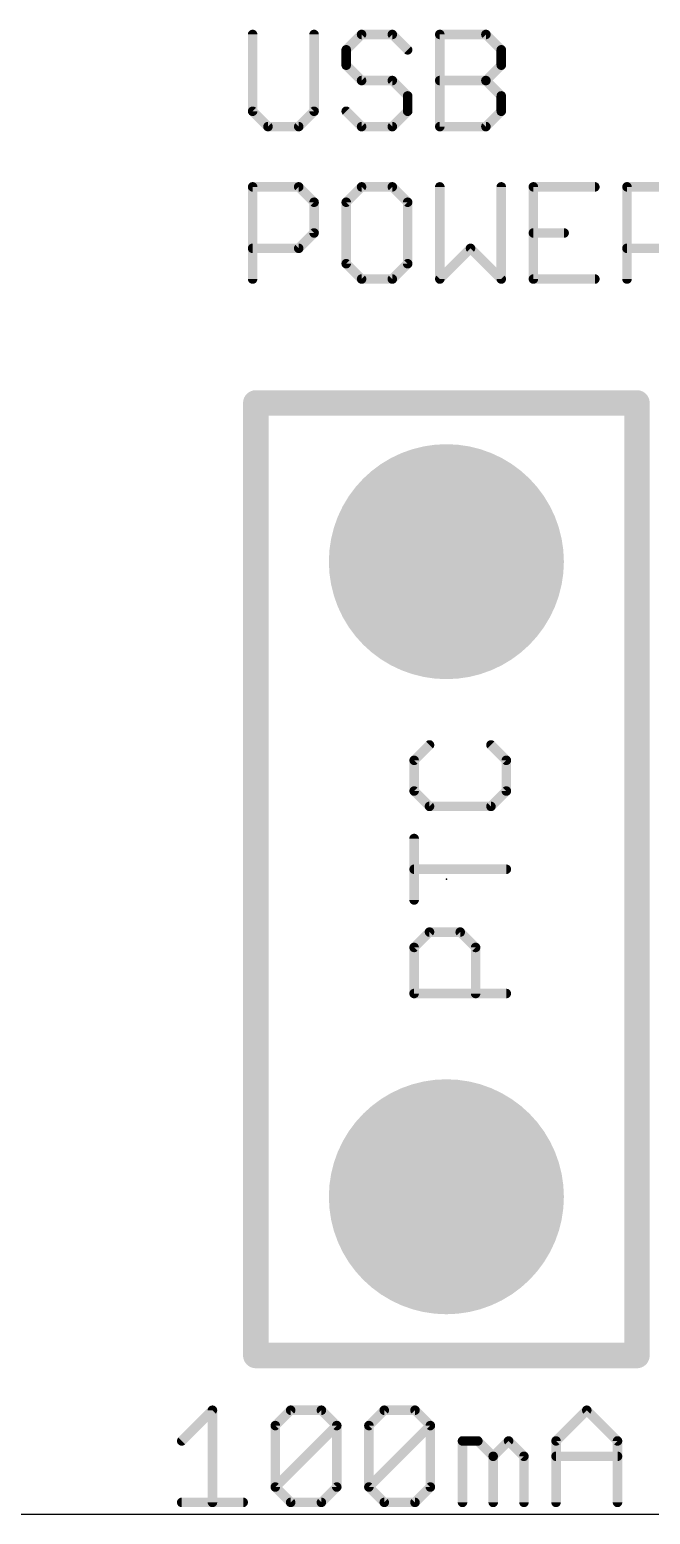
# Model space of a CAD drawing. Extents: x -2.2 to 51.7, y -0.4 to 51.
# Drawn here: x 5.88 to 10.84, y 0 to 11.88 of the extents above; entities that cross this region are included whole.
import ezdxf

# ---------------------------------------------------------------- set-up
doc = ezdxf.new("R2010")
doc.units = 0
for name, color, linetype in [('17', 94, 'CONTINUOUS'), ('20', 178, 'CONTINUOUS'), ('21', 250, 'CONTINUOUS'), ('23', 178, 'CONTINUOUS'), ('25', 250, 'CONTINUOUS'), ('27', 250, 'CONTINUOUS')]:
    doc.layers.add(name, color=color, linetype=linetype)

# ---------------------------------------------------------------- blocks, each defined once
blk = doc.blocks.new('ROUNDP')
at = {"const_width": 0.5}
blk.add_lwpolyline([(0, -0.25, 1), (0, 0.25, 1), (0, -0.25)], format="xyb", dxfattribs=at)

msp = doc.modelspace()

# ---------------------------------------------------------------- linework, layer by layer
at = {"layer": '20'}
msp.add_line((0, 0), (49.53, 0), dxfattribs=at)
at = {"layer": '21'}
for points, const_width in [([(8.5429, 11.8236, 1), (8.5159, 11.8505)], 0.0381), ([(7.6772, 11.837, 1), (7.6391, 11.837)], 0.0381), ([(8.1686, 11.837, 1), (8.1305, 11.837)], 0.0381), ([(8.5294, 11.8561, 1), (8.5294, 11.818)], 0.0381), ([(8.7886, 11.8505, 1), (8.7617, 11.8236)], 0.0381), ([(8.7751, 11.818, 1), (8.7751, 11.8561)], 0.0381), ([(9.174, 11.837, 1), (9.1359, 11.837)], 0.0381), ([(9.1549, 11.8561, 1), (9.1549, 11.818)], 0.0381), ([(9.537, 11.8505, 1), (9.5101, 11.8236)], 0.0381), ([(9.5235, 11.818, 1), (9.5235, 11.8561)], 0.0381), ([(8.4256, 11.7142, 1), (8.3875, 11.7142)], 0.0381), ([(8.393, 11.7276, 1), (8.42, 11.7007)], 0.0381), ([(8.8845, 11.7007, 1), (8.9115, 11.7276)], 0.0381), ([(9.6655, 11.7142, 1), (9.6274, 11.7142)], 0.0381), ([(9.6329, 11.7007, 1), (9.6599, 11.7276)], 0.0381), ([(8.42, 11.6048, 1), (8.393, 11.5778)], 0.0381), ([(8.3875, 11.5913, 1), (8.4256, 11.5913)], 0.0381), ([(9.6274, 11.5913, 1), (9.6655, 11.5913)], 0.0381), ([(9.6599, 11.5778, 1), (9.6329, 11.6048)], 0.0381), ([(8.5294, 11.4875, 1), (8.5294, 11.4494)], 0.0381), ([(8.5159, 11.4549, 1), (8.5429, 11.4819)], 0.0381), ([(8.7886, 11.4819, 1), (8.7617, 11.4549)], 0.0381), ([(8.7751, 11.4494, 1), (8.7751, 11.4875)], 0.0381), ([(9.1549, 11.4875, 1), (9.1549, 11.4494)], 0.0381), ([(9.537, 11.4819, 1), (9.5101, 11.4549)], 0.0381), ([(9.5101, 11.4819, 1), (9.537, 11.4549)], 0.0381), ([(9.5235, 11.4494, 1), (9.5235, 11.4875)], 0.0381), ([(8.917, 11.3455, 1), (8.8789, 11.3455)], 0.0381), ([(8.8845, 11.3321, 1), (8.9115, 11.359)], 0.0381), ([(9.6655, 11.3455, 1), (9.6274, 11.3455)], 0.0381), ([(9.6329, 11.3321, 1), (9.6599, 11.359)], 0.0381), ([(7.6716, 11.2361, 1), (7.6446, 11.2092)], 0.0381), ([(7.6391, 11.2227, 1), (7.6772, 11.2227)], 0.0381), ([(8.1305, 11.2227, 1), (8.1686, 11.2227)], 0.0381), ([(8.1631, 11.2092, 1), (8.1361, 11.2361)], 0.0381), ([(8.42, 11.2361, 1), (8.393, 11.2092)], 0.0381), ([(8.8789, 11.2227, 1), (8.917, 11.2227)], 0.0381), ([(8.9115, 11.2092, 1), (8.8845, 11.2361)], 0.0381), ([(9.6274, 11.2227, 1), (9.6655, 11.2227)], 0.0381), ([(9.6599, 11.2092, 1), (9.6329, 11.2361)], 0.0381), ([(7.781, 11.1189, 1), (7.781, 11.0808)], 0.0381), ([(7.7675, 11.0863, 1), (7.7944, 11.1133)], 0.0381), ([(8.0132, 11.1133, 1), (8.0402, 11.0863)], 0.0381), ([(8.0267, 11.0808, 1), (8.0267, 11.1189)], 0.0381), ([(8.5294, 11.1189, 1), (8.5294, 11.0808)], 0.0381), ([(8.5159, 11.0863, 1), (8.5429, 11.1133)], 0.0381), ([(8.7617, 11.1133, 1), (8.7886, 11.0863)], 0.0381), ([(8.7751, 11.0808, 1), (8.7751, 11.1189)], 0.0381), ([(9.1549, 11.1189, 1), (9.1549, 11.0808)], 0.0381), ([(9.1359, 11.0998, 1), (9.174, 11.0998)], 0.0381), ([(9.5101, 11.1133, 1), (9.537, 11.0863)], 0.0381), ([(9.5235, 11.0808, 1), (9.5235, 11.1189)], 0.0381), ([(7.6581, 10.6369, 1), (7.6581, 10.5988)], 0.0381), ([(7.6772, 10.6178, 1), (7.6391, 10.6178)], 0.0381), ([(8.0402, 10.6313, 1), (8.0132, 10.6044)], 0.0381), ([(8.0267, 10.5988, 1), (8.0267, 10.6369)], 0.0381), ([(8.5294, 10.6369, 1), (8.5294, 10.5988)], 0.0381), ([(8.5429, 10.6044, 1), (8.5159, 10.6313)], 0.0381), ([(8.7886, 10.6313, 1), (8.7617, 10.6044)], 0.0381), ([(8.7751, 10.5988, 1), (8.7751, 10.6369)], 0.0381), ([(9.174, 10.6178, 1), (9.1359, 10.6178)], 0.0381), ([(9.6655, 10.6178, 1), (9.6274, 10.6178)], 0.0381), ([(9.9033, 10.6369, 1), (9.9033, 10.5988)], 0.0381), ([(9.9224, 10.6178, 1), (9.8843, 10.6178)], 0.0381), ([(10.3948, 10.5988, 1), (10.3948, 10.6369)], 0.0381), ([(10.6708, 10.6178, 1), (10.6327, 10.6178)], 0.0381), ([(10.6518, 10.6369, 1), (10.6518, 10.5988)], 0.0381), ([(8.1686, 10.495, 1), (8.1305, 10.495)], 0.0381), ([(8.1361, 10.4815, 1), (8.1631, 10.5084)], 0.0381), ([(8.4256, 10.495, 1), (8.3875, 10.495)], 0.0381), ([(8.393, 10.5084, 1), (8.42, 10.4815)], 0.0381), ([(8.917, 10.495, 1), (8.8789, 10.495)], 0.0381), ([(8.8845, 10.4815, 1), (8.9115, 10.5084)], 0.0381), ([(8.1305, 10.2492, 1), (8.1686, 10.2492)], 0.0381), ([(8.1631, 10.2357, 1), (8.1361, 10.2627)], 0.0381), ([(9.9033, 10.2683, 1), (9.9033, 10.2302)], 0.0381), ([(10.1491, 10.2302, 1), (10.1491, 10.2683)], 0.0381), ([(7.6581, 10.1454, 1), (7.6581, 10.1073)], 0.0381), ([(8.0132, 10.1398, 1), (8.0402, 10.1129)], 0.0381), ([(8.0267, 10.1073, 1), (8.0267, 10.1454)], 0.0381), ([(9.4141, 10.1398, 1), (9.3872, 10.1129)], 0.0381), ([(9.4141, 10.1129, 1), (9.3872, 10.1398)], 0.0381), ([(10.6518, 10.1454, 1), (10.6518, 10.1073)], 0.0381), ([(8.42, 10.0169, 1), (8.393, 9.99)], 0.0381), ([(8.3875, 10.0035, 1), (8.4256, 10.0035)], 0.0381), ([(8.8789, 10.0035, 1), (8.917, 10.0035)], 0.0381), ([(8.9115, 9.99, 1), (8.8845, 10.0169)], 0.0381), ([(7.6391, 9.8806, 1), (7.6772, 9.8806)], 0.0381), ([(8.5294, 9.8997, 1), (8.5294, 9.8616)], 0.0381), ([(8.5159, 9.8671, 1), (8.5429, 9.8941)], 0.0381), ([(8.7617, 9.8941, 1), (8.7886, 9.8671)], 0.0381), ([(8.7751, 9.8616, 1), (8.7751, 9.8997)], 0.0381), ([(9.1415, 9.8941, 1), (9.1684, 9.8671)], 0.0381), ([(9.1359, 9.8806, 1), (9.174, 9.8806)], 0.0381), ([(9.6274, 9.8806, 1), (9.6655, 9.8806)], 0.0381), ([(9.6329, 9.8671, 1), (9.6599, 9.8941)], 0.0381), ([(9.9033, 9.8997, 1), (9.9033, 9.8616)], 0.0381), ([(9.8843, 9.8806, 1), (9.9224, 9.8806)], 0.0381), ([(10.3948, 9.8616, 1), (10.3948, 9.8997)], 0.0381), ([(10.6327, 9.8806, 1), (10.6708, 9.8806)], 0.0381), ([(7.7343, 8.89, 1), (7.6327, 8.89)], 0.1016), ([(7.6835, 8.9408, 1), (7.6835, 8.8392)], 0.1016), ([(10.7823, 8.89, 1), (10.6807, 8.89)], 0.1016), ([(10.7315, 8.8392, 1), (10.7315, 8.9408)], 0.1016), ([(7.6835, 1.3208, 1), (7.6835, 1.2192)], 0.1016), ([(7.6327, 1.27, 1), (7.7343, 1.27)], 0.1016), ([(10.6807, 1.27, 1), (10.7823, 1.27)], 0.1016), ([(10.7315, 1.2192, 1), (10.7315, 1.3208)], 0.1016)]:
    msp.add_lwpolyline(points, format="xyb", dxfattribs=dict(at, const_width=const_width))
for points, const_width in [([(7.6581, 11.837), (7.6581, 11.2227)], 0.0762), ([(8.1496, 11.2227), (8.1496, 11.837)], 0.0762), ([(8.5294, 11.837), (8.4065, 11.7142)], 0.0762), ([(8.7751, 11.837), (8.5294, 11.837)], 0.0762), ([(8.898, 11.7142), (8.7751, 11.837)], 0.0762), ([(9.1549, 11.0998), (9.1549, 11.837)], 0.0762), ([(9.1549, 11.837), (9.5235, 11.837)], 0.0762), ([(9.5235, 11.837), (9.6464, 11.7142)], 0.0762), ([(8.4065, 11.7142), (8.4065, 11.5913)], 0.0762), ([(9.6464, 11.7142), (9.6464, 11.5913)], 0.0762), ([(8.4065, 11.5913), (8.5294, 11.4684)], 0.0762), ([(9.6464, 11.5913), (9.5235, 11.4684)], 0.0762), ([(8.5294, 11.4684), (8.7751, 11.4684)], 0.0762), ([(8.7751, 11.4684), (8.898, 11.3455)], 0.0762), ([(9.1549, 11.4684), (9.5235, 11.4684)], 0.0762), ([(9.5235, 11.4684), (9.6464, 11.3455)], 0.0762), ([(8.898, 11.3455), (8.898, 11.2227)], 0.0762), ([(9.6464, 11.3455), (9.6464, 11.2227)], 0.0762), ([(7.6581, 11.2227), (7.781, 11.0998)], 0.0762), ([(8.0267, 11.0998), (8.1496, 11.2227)], 0.0762), ([(8.5294, 11.0998), (8.4065, 11.2227)], 0.0762), ([(8.898, 11.2227), (8.7751, 11.0998)], 0.0762), ([(9.6464, 11.2227), (9.5235, 11.0998)], 0.0762), ([(7.781, 11.0998), (8.0267, 11.0998)], 0.0762), ([(8.7751, 11.0998), (8.5294, 11.0998)], 0.0762), ([(9.5235, 11.0998), (9.1549, 11.0998)], 0.0762), ([(7.6581, 9.8806), (7.6581, 10.6178)], 0.0762), ([(7.6581, 10.6178), (8.0267, 10.6178)], 0.0762), ([(8.0267, 10.6178), (8.1496, 10.495)], 0.0762), ([(8.5294, 10.6178), (8.4065, 10.495)], 0.0762), ([(8.7751, 10.6178), (8.5294, 10.6178)], 0.0762), ([(8.898, 10.495), (8.7751, 10.6178)], 0.0762), ([(9.1549, 10.6178), (9.1549, 9.8806)], 0.0762), ([(9.6464, 9.8806), (9.6464, 10.6178)], 0.0762), ([(10.3948, 10.6178), (9.9033, 10.6178)], 0.0762), ([(9.9033, 10.6178), (9.9033, 9.8806)], 0.0762), ([(10.6518, 9.8806), (10.6518, 10.6178)], 0.0762), ([(10.6518, 10.6178), (11.0204, 10.6178)], 0.0762), ([(8.1496, 10.495), (8.1496, 10.2492)], 0.0762), ([(8.4065, 10.495), (8.4065, 10.0035)], 0.0762), ([(8.898, 10.0035), (8.898, 10.495)], 0.0762), ([(8.1496, 10.2492), (8.0267, 10.1263)], 0.0762), ([(9.9033, 10.2492), (10.1491, 10.2492)], 0.0762), ([(8.0267, 10.1263), (7.6581, 10.1263)], 0.0762), ([(9.1549, 9.8806), (9.4007, 10.1263)], 0.0762), ([(9.4007, 10.1263), (9.6464, 9.8806)], 0.0762), ([(11.0204, 10.1263), (10.6518, 10.1263)], 0.0762), ([(8.4065, 10.0035), (8.5294, 9.8806)], 0.0762), ([(8.7751, 9.8806), (8.898, 10.0035)], 0.0762), ([(8.5294, 9.8806), (8.7751, 9.8806)], 0.0762), ([(9.9033, 9.8806), (10.3948, 9.8806)], 0.0762), ([(7.6835, 1.27), (7.6835, 8.89)], 0.2032), ([(7.6835, 8.89), (10.7315, 8.89)], 0.2032), ([(10.7315, 8.89), (10.7315, 1.27)], 0.2032), ([(10.7315, 1.27), (7.6835, 1.27)], 0.2032)]:
    msp.add_lwpolyline(points, dxfattribs=dict(at, const_width=const_width))
at = {"layer": '23'}
msp.add_point((9.2075, 5.08), dxfattribs=at)
at = {"layer": '25', "const_width": 0.0762}
for points in [[(9.0725, 6.1539), (8.9497, 6.031)], [(9.6869, 6.031), (9.564, 6.1539)], [(8.9497, 6.031), (8.9497, 5.7853)], [(9.6869, 5.7853), (9.6869, 6.031)], [(8.9497, 5.7853), (9.0725, 5.6624)], [(9.564, 5.6624), (9.6869, 5.7853)], [(9.0725, 5.6624), (9.564, 5.6624)], [(8.9497, 4.914), (8.9497, 5.4055)], [(9.6869, 5.1598), (8.9497, 5.1598)], [(8.9497, 4.5342), (9.0725, 4.6571)], [(9.0725, 4.6571), (9.3183, 4.6571)], [(9.3183, 4.6571), (9.4412, 4.5342)], [(8.9497, 4.1656), (8.9497, 4.5342)], [(9.4412, 4.5342), (9.4412, 4.1656)], [(9.6869, 4.1656), (8.9497, 4.1656)]]:
    msp.add_lwpolyline(points, dxfattribs=at)
at = {"layer": '25', "const_width": 0.0381}
for points in [[(9.086, 6.1404, 1), (9.0591, 6.1674)], [(9.5775, 6.1674, 1), (9.5506, 6.1404)], [(8.9687, 6.031, 1), (8.9306, 6.031)], [(8.9362, 6.0445, 1), (8.9631, 6.0176)], [(9.7059, 6.031, 1), (9.6678, 6.031)], [(9.6734, 6.0176, 1), (9.7004, 6.0445)], [(8.9631, 5.7988, 1), (8.9362, 5.7718)], [(9.7004, 5.7718, 1), (9.6734, 5.7988)], [(8.9306, 5.7853, 1), (8.9687, 5.7853)], [(9.0725, 5.6815, 1), (9.0725, 5.6434)], [(9.564, 5.6434, 1), (9.564, 5.6815)], [(9.6678, 5.7853, 1), (9.7059, 5.7853)], [(9.0591, 5.649, 1), (9.086, 5.6759)], [(9.5506, 5.6759, 1), (9.5775, 5.649)], [(8.9687, 5.4055, 1), (8.9306, 5.4055)], [(8.9497, 5.1788, 1), (8.9497, 5.1407)], [(9.6869, 5.1407, 1), (9.6869, 5.1788)], [(8.9306, 4.914, 1), (8.9687, 4.914)], [(9.0725, 4.6761, 1), (9.0725, 4.638)], [(9.086, 4.6436, 1), (9.0591, 4.6706)], [(9.3318, 4.6706, 1), (9.3048, 4.6436)], [(9.3183, 4.638, 1), (9.3183, 4.6761)], [(8.9362, 4.5477, 1), (8.9631, 4.5207)], [(8.9687, 4.5342, 1), (8.9306, 4.5342)], [(9.4602, 4.5342, 1), (9.4221, 4.5342)], [(9.4277, 4.5207, 1), (9.4546, 4.5477)], [(8.9497, 4.1847, 1), (8.9497, 4.1466)], [(8.9306, 4.1656, 1), (8.9687, 4.1656)], [(9.4221, 4.1656, 1), (9.4602, 4.1656)], [(9.6869, 4.1466, 1), (9.6869, 4.1847)]]:
    msp.add_lwpolyline(points, format="xyb", dxfattribs=at)
at = {"layer": '27', "const_width": 0.0762}
for points in [[(7.091, 0.5868), (7.3368, 0.8325)], [(7.3368, 0.8325), (7.3368, 0.0953)], [(7.8394, 0.7097), (7.9623, 0.8325)], [(7.9623, 0.8325), (8.2081, 0.8325)], [(8.2081, 0.8325), (8.3309, 0.7097)], [(8.5879, 0.7097), (8.7107, 0.8325)], [(8.7107, 0.8325), (8.9565, 0.8325)], [(8.9565, 0.8325), (9.0793, 0.7097)], [(10.0847, 0.5868), (10.3304, 0.8325)], [(10.3304, 0.8325), (10.5762, 0.5868)], [(7.8394, 0.2182), (7.8394, 0.7097)], [(7.8394, 0.2182), (8.3309, 0.7097)], [(8.3309, 0.7097), (8.3309, 0.2182)], [(8.5879, 0.2182), (8.5879, 0.7097)], [(8.5879, 0.2182), (9.0793, 0.7097)], [(9.0793, 0.7097), (9.0793, 0.2182)], [(9.3363, 0.0953), (9.3363, 0.5868)], [(9.3363, 0.5868), (9.4591, 0.5868)], [(9.4591, 0.5868), (9.582, 0.4639)], [(9.582, 0.4639), (9.7049, 0.5868)], [(9.7049, 0.5868), (9.8278, 0.4639)], [(10.0847, 0.0953), (10.0847, 0.5868)], [(10.5762, 0.5868), (10.5762, 0.0953)], [(9.582, 0.4639), (9.582, 0.0953)], [(9.8278, 0.4639), (9.8278, 0.0953)], [(10.0847, 0.4639), (10.5762, 0.4639)], [(7.9623, 0.0953), (7.8394, 0.2182)], [(8.3309, 0.2182), (8.2081, 0.0953)], [(8.7107, 0.0953), (8.5879, 0.2182)], [(9.0793, 0.2182), (8.9565, 0.0953)], [(7.091, 0.0953), (7.5825, 0.0953)], [(8.2081, 0.0953), (7.9623, 0.0953)], [(8.9565, 0.0953), (8.7107, 0.0953)]]:
    msp.add_lwpolyline(points, dxfattribs=at)
at = {"layer": '27', "const_width": 0.0381}
for points in [[(7.3558, 0.8325, 1), (7.3177, 0.8325)], [(7.3502, 0.8191, 1), (7.3233, 0.846)], [(7.9623, 0.8516, 1), (7.9623, 0.8135)], [(7.9758, 0.8191, 1), (7.9488, 0.846)], [(8.2215, 0.846, 1), (8.1946, 0.8191)], [(8.2081, 0.8135, 1), (8.2081, 0.8516)], [(8.7107, 0.8516, 1), (8.7107, 0.8135)], [(8.7242, 0.8191, 1), (8.6973, 0.846)], [(8.9699, 0.846, 1), (8.943, 0.8191)], [(8.9565, 0.8135, 1), (8.9565, 0.8516)], [(10.3439, 0.846, 1), (10.317, 0.8191)], [(10.3439, 0.8191, 1), (10.317, 0.846)], [(7.8585, 0.7097, 1), (7.8204, 0.7097)], [(7.826, 0.7231, 1), (7.8529, 0.6962)], [(8.35, 0.7097, 1), (8.3119, 0.7097)], [(8.3444, 0.6962, 1), (8.3175, 0.7231)], [(8.3175, 0.6962, 1), (8.3444, 0.7231)], [(8.6069, 0.7097, 1), (8.5688, 0.7097)], [(8.5744, 0.7231, 1), (8.6013, 0.6962)], [(9.0984, 0.7097, 1), (9.0603, 0.7097)], [(9.0928, 0.6962, 1), (9.0659, 0.7231)], [(9.0659, 0.6962, 1), (9.0928, 0.7231)], [(7.0776, 0.6003, 1), (7.1045, 0.5733)], [(9.3553, 0.5868, 1), (9.3172, 0.5868)], [(9.3363, 0.6058, 1), (9.3363, 0.5677)], [(9.4726, 0.6003, 1), (9.4457, 0.5733)], [(9.4591, 0.5677, 1), (9.4591, 0.6058)], [(9.7184, 0.6003, 1), (9.6914, 0.5733)], [(9.7184, 0.5733, 1), (9.6914, 0.6003)], [(10.1037, 0.5868, 1), (10.0656, 0.5868)], [(10.0712, 0.6003, 1), (10.0982, 0.5733)], [(10.5952, 0.5868, 1), (10.5571, 0.5868)], [(10.5627, 0.5733, 1), (10.5896, 0.6003)], [(9.5685, 0.4774, 1), (9.5955, 0.4504)], [(9.6011, 0.4639, 1), (9.563, 0.4639)], [(9.5685, 0.4504, 1), (9.5955, 0.4774)], [(9.8468, 0.4639, 1), (9.8087, 0.4639)], [(9.8143, 0.4504, 1), (9.8412, 0.4774)], [(10.0847, 0.483, 1), (10.0847, 0.4449)], [(10.5762, 0.4449, 1), (10.5762, 0.483)], [(7.8529, 0.2316, 1), (7.826, 0.2047)], [(7.826, 0.2316, 1), (7.8529, 0.2047)], [(8.3444, 0.2047, 1), (8.3175, 0.2316)], [(8.6013, 0.2316, 1), (8.5744, 0.2047)], [(8.5744, 0.2316, 1), (8.6013, 0.2047)], [(9.0928, 0.2047, 1), (9.0659, 0.2316)], [(7.091, 0.1144, 1), (7.091, 0.0763)], [(7.5825, 0.0763, 1), (7.5825, 0.1144)], [(7.8204, 0.2182, 1), (7.8585, 0.2182)], [(7.9623, 0.1144, 1), (7.9623, 0.0763)], [(7.9488, 0.0818, 1), (7.9758, 0.1088)], [(8.1946, 0.1088, 1), (8.2215, 0.0818)], [(8.2081, 0.0763, 1), (8.2081, 0.1144)], [(8.3119, 0.2182, 1), (8.35, 0.2182)], [(8.5688, 0.2182, 1), (8.6069, 0.2182)], [(8.7107, 0.1144, 1), (8.7107, 0.0763)], [(8.6973, 0.0818, 1), (8.7242, 0.1088)], [(8.943, 0.1088, 1), (8.9699, 0.0818)], [(8.9565, 0.0763, 1), (8.9565, 0.1144)], [(9.0603, 0.2182, 1), (9.0984, 0.2182)], [(7.3177, 0.0953, 1), (7.3558, 0.0953)], [(9.3172, 0.0953, 1), (9.3553, 0.0953)], [(9.563, 0.0953, 1), (9.6011, 0.0953)], [(9.8087, 0.0953, 1), (9.8468, 0.0953)], [(10.0656, 0.0953, 1), (10.1037, 0.0953)], [(10.5571, 0.0953, 1), (10.5952, 0.0953)]]:
    msp.add_lwpolyline(points, format="xyb", dxfattribs=at)

# ---------------------------------------------------------------- block references
at = {"layer": '17', "xscale": 1.8796, "yscale": 1.8796, "rotation": 90}
for p in [(9.2075, 7.62), (9.2075, 7.62), (9.2075, 2.54), (9.2075, 2.54)]:
    msp.add_blockref('ROUNDP', p, dxfattribs=at)

doc.saveas('drawing.dxf')
